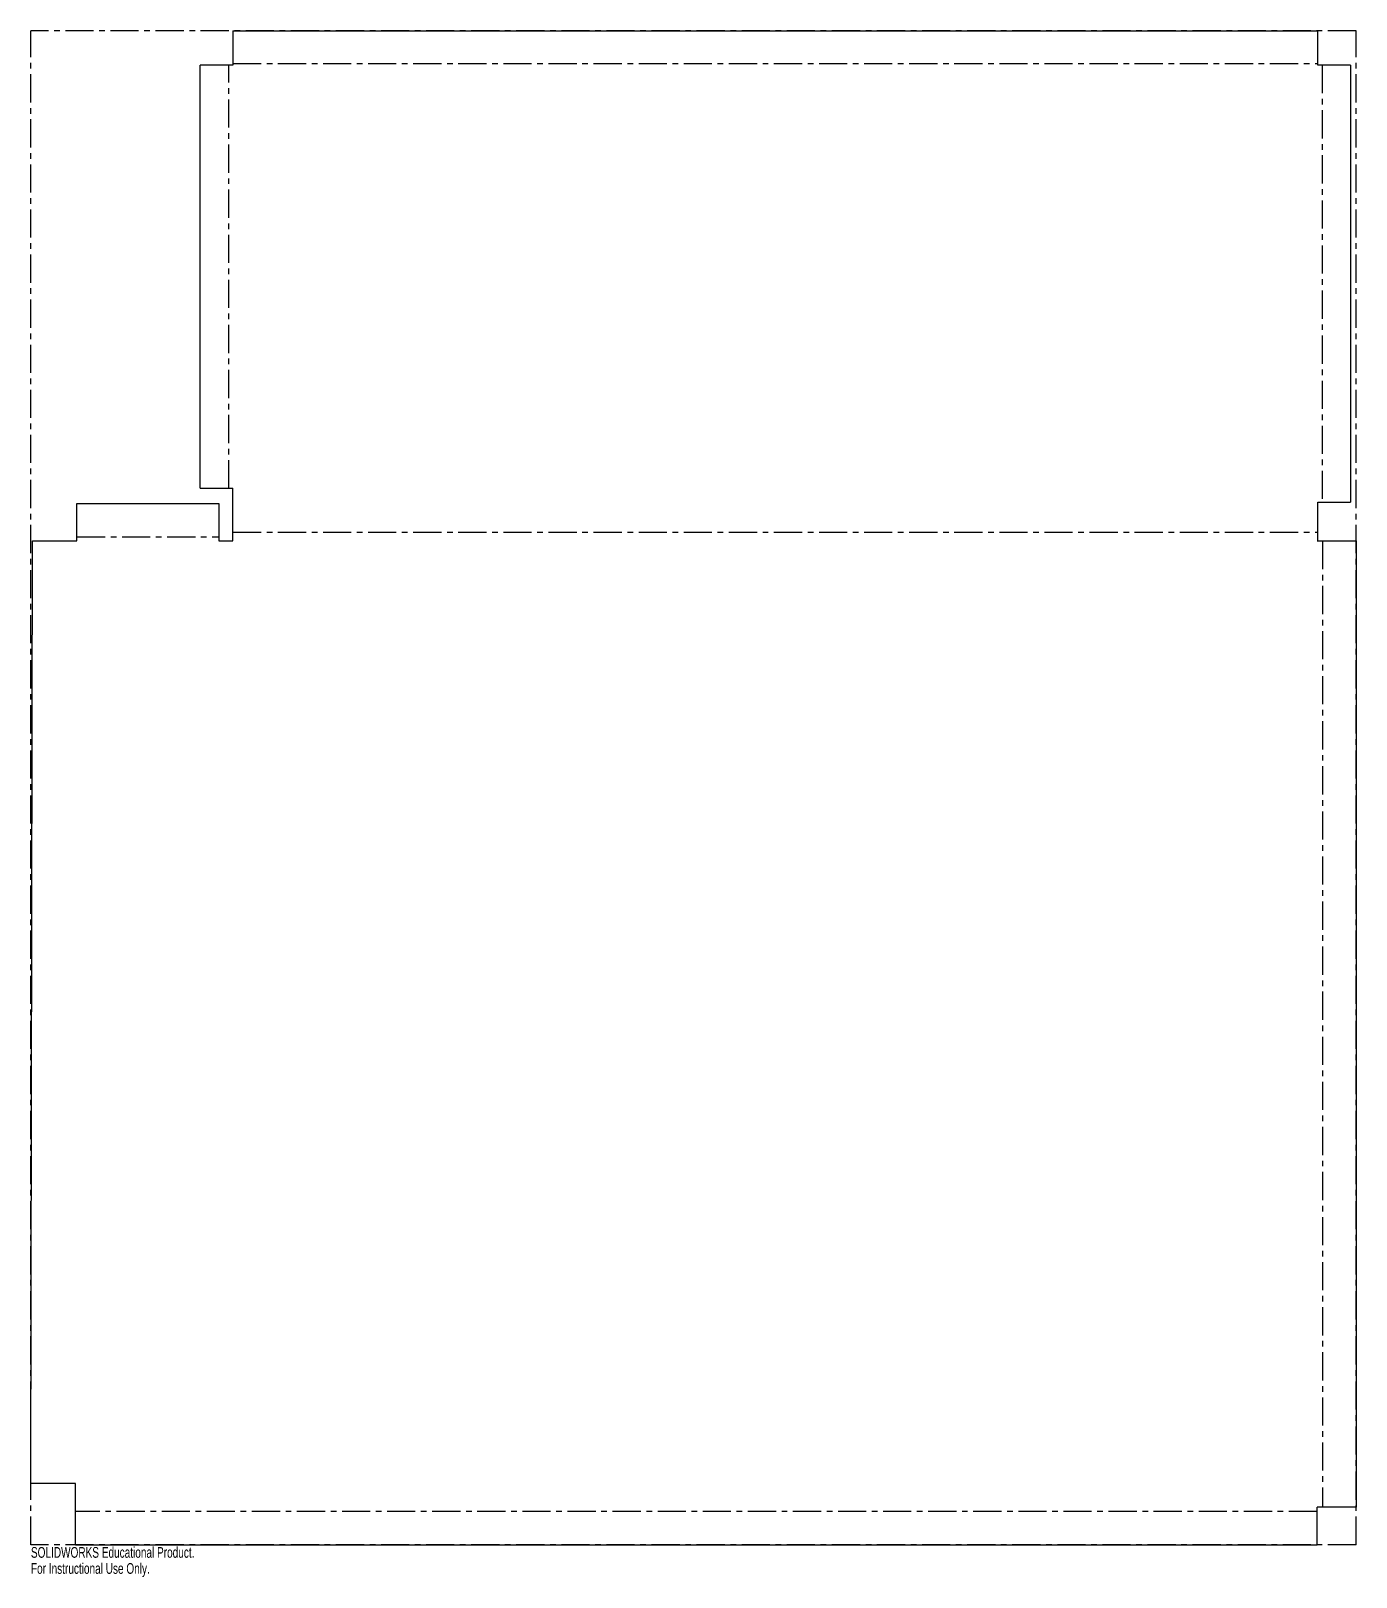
# Model space of a CAD drawing. Header units: inches. Extents: x -0.8 to 22.7, y -18.4 to 9.1.
import ezdxf

# ---------------------------------------------------------------- set-up
doc = ezdxf.new("R2010")
doc.units = ezdxf.units.IN
doc.header["$MEASUREMENT"] = 0
doc.linetypes.add('CENTERX2', pattern=[0.8, 0.5, -0.1, 0.1, -0.1])
doc.styles.add('SLDTEXTSTYLE0', font='TXT', dxfattribs={"width": 0.7})

msp = doc.modelspace()

# ---------------------------------------------------------------- linework, layer by layer
at = {"color": 7, "linetype": 'CENTERX2'}
for p, q in [((-0.817, -17.817), (-0.817, 9.052)), ((22.694, 9.052), (-0.817, 9.052)), ((22.694, -17.817), (22.694, 9.052)), ((2.694, 0.935), (2.694, 8.444)), ((2.766, 8.473), (22.018, 8.473)), ((22.091, 8.444), (22.091, 0.685)), ((0, 0.072), (2.516, 0.072)), ((2.766, 0.156), (22.018, 0.156)), ((22.101, 0), (22.101, -17.151)), ((22.101, 0), (22.101, -17.151)), ((22.003, -17.224), (-0.029, -17.224)), ((22.694, -17.817), (-0.817, -17.817))]:
    msp.add_line(p, q, dxfattribs=at)
at = {"color": 7, "linetype": 'Continuous', "lineweight": 25}
for p, q in [((2.766, 9.052), (2.766, 8.444)), ((2.766, 9.052), (22.018, 9.052)), ((22.018, 8.444), (22.018, 9.052)), ((2.187, 0.935), (2.187, 8.444)), ((2.766, 8.444), (2.187, 8.444)), ((22.598, 8.444), (22.018, 8.444)), ((22.598, 8.444), (22.598, 0.685)), ((2.187, 0.935), (2.766, 0.935)), ((2.766, 0), (2.766, 0.935)), ((0, 0), (0, 0.666)), ((0, 0.666), (2.516, 0.666)), ((2.516, 0.666), (2.516, 0)), ((22.018, 0.685), (22.598, 0.685)), ((22.018, 0), (22.018, 0.685)), ((-0.817, -16.729), (-0.788, 0.001)), ((-0.788, 0.001), (0, 0)), ((2.516, 0), (2.766, 0)), ((22.003, 0), (22.694, 0)), ((22.694, 0), (22.694, -17.151)), ((-0.029, -16.731), (-0.817, -16.729)), ((-0.029, -17.817), (-0.029, -16.731)), ((22.694, -17.151), (22.003, -17.151)), ((22.003, -17.817), (22.003, -17.151)), ((-0.029, -17.817), (22.003, -17.817))]:
    msp.add_line(p, q, dxfattribs=at)

# ---------------------------------------------------------------- texts
at = {"color": 7, "linetype": 'Continuous', "char_height": 0.1903, "attachment_point": 1, "style": 'SLDTEXTSTYLE0'}
for s, insert in [('SOLIDWORKS Educational Product.', (-0.817, -17.857)), ('For Instructional Use Only.', (-0.817, -18.142))]:
    msp.add_mtext(s, dxfattribs=dict(at, insert=insert))

doc.saveas('drawing.dxf')
